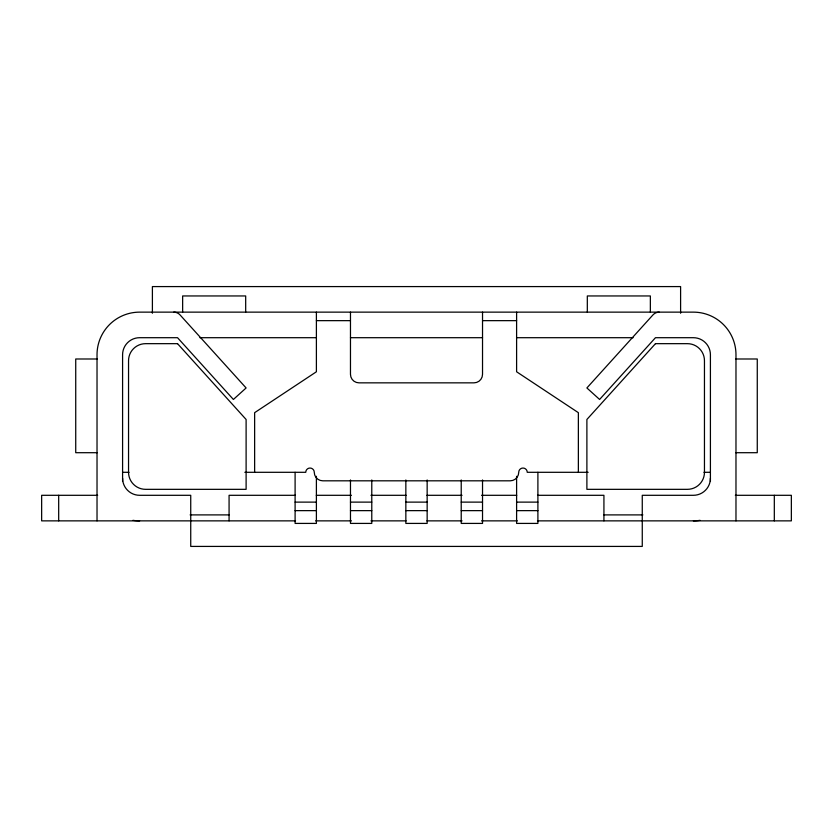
<?xml version="1.0" encoding="UTF-8"?>
<svg xmlns="http://www.w3.org/2000/svg" width="833" height="833" viewBox="0 0 833 833"><rect width="100%" height="100%" fill="white"/><g stroke="black" fill="none" stroke-linecap="round" stroke-linejoin="round"><path stroke-width="1.25" d="M316.394 320.653L350.474 320.653M482.526 320.653L516.606 320.653M199.91 337.698L316.394 337.698M350.474 337.698L482.526 337.698M516.606 337.698L633.09 337.698M97.222 358.992L75.73 358.992L75.73 452.704L97.222 452.704M735.778 358.992L757.27 358.992L757.27 452.704L735.778 452.704M122.586 472.301L129.084 472.301M244.829 472.301L305.753 472.301A4.259 4.259 0 0 1 310.011 468.042A4.259 4.259 0 0 1 314.27 472.301A8.517 8.517 0 0 0 322.788 480.818L510.212 480.818A8.517 8.517 0 0 0 518.73 472.301A4.259 4.259 0 0 1 522.989 468.042A4.259 4.259 0 0 1 527.247 472.301L588.171 472.301M703.916 472.301L710.414 472.301M97.669 495.302L41.65 495.302L41.65 520.864L295.538 520.864M295.455 495.302L229.075 495.302L229.075 520.864M316.28 495.302L351.422 495.302M370.945 495.302L406.087 495.302M426.913 495.302L462.055 495.302M481.578 495.302L516.72 495.302M537.545 495.302L603.925 495.302L603.925 520.864M735.331 495.302L791.35 495.302L791.35 520.864L537.462 520.864M295.101 502.122L316.394 502.122M350.474 502.122L371.778 502.122M405.848 502.122L427.152 502.122M461.222 502.122L482.526 502.122M516.606 502.122L537.899 502.122M295.101 510.639L316.394 510.639M350.474 510.639L371.778 510.639M405.848 510.639L427.152 510.639M461.222 510.639L482.526 510.639M516.606 510.639L537.899 510.639M190.111 514.898L229.075 514.898M603.925 514.898L642.889 514.898M315.655 520.864L351.422 520.864M370.945 520.864L406.087 520.864M426.913 520.864L462.055 520.864M481.578 520.864L517.345 520.864M774.315 495.302L774.315 520.864M735.976 520.864L735.976 354.733A42.598 42.598 0 0 0 693.379 312.136L139.621 312.136A42.598 42.598 0 0 0 97.024 354.733L97.024 520.864M710.414 481.339L710.414 354.733A17.035 17.035 0 0 0 693.379 337.698L655.467 337.698L599.604 399.465L586.89 387.959L652.926 314.947A8.517 8.517 0 0 1 659.247 312.136M680.603 313.239L680.603 286.583L152.397 286.583L152.397 313.239M650.354 312.136L650.354 295.954L587.317 295.954L587.317 312.136M578.362 472.301L578.362 412.668L516.606 371.778L516.606 312.136M537.899 472.301L537.899 523.416L516.606 523.416L516.606 476.32M482.526 312.136L482.526 374.329A8.517 8.517 0 0 1 474.008 382.847L358.992 382.847A8.517 8.517 0 0 1 350.474 374.329L350.474 312.136M482.526 479.964L482.526 523.416L461.222 523.416L461.222 479.964M427.152 479.964L427.152 523.416L405.848 523.416L405.848 479.964M371.778 479.964L371.778 523.416L350.474 523.416L350.474 479.964M316.394 312.136L316.394 371.778L254.638 412.668L254.638 472.301M316.394 476.32L316.394 523.416L295.101 523.416L295.101 472.301M245.683 312.136L245.683 295.954L182.646 295.954L182.646 312.136M122.586 481.339L122.586 354.733A17.035 17.035 0 0 1 139.621 337.698L177.533 337.698L233.396 399.465L246.11 387.959L180.074 314.947A8.517 8.517 0 0 0 173.753 312.136M58.685 495.302L58.685 520.864M139.621 520.864A42.598 42.598 0 0 1 132.957 520.333M700.043 520.333A42.598 42.598 0 0 1 693.379 520.864M122.586 478.267A17.035 17.035 0 0 0 139.621 495.302L190.736 495.302L190.736 546.417L642.264 546.417L642.264 495.302L693.379 495.302A17.035 17.035 0 0 0 710.414 478.267M655.467 343.665L586.89 419.478L586.89 489.335L687.412 489.335A17.035 17.035 0 0 0 704.458 472.301L704.458 360.699A17.035 17.035 0 0 0 687.412 343.665L655.467 343.665M177.533 343.665L145.588 343.665A17.035 17.035 0 0 0 128.542 360.699L128.542 472.301A17.035 17.035 0 0 0 145.588 489.335L246.11 489.335L246.11 419.478L177.533 343.665"/></g></svg>
